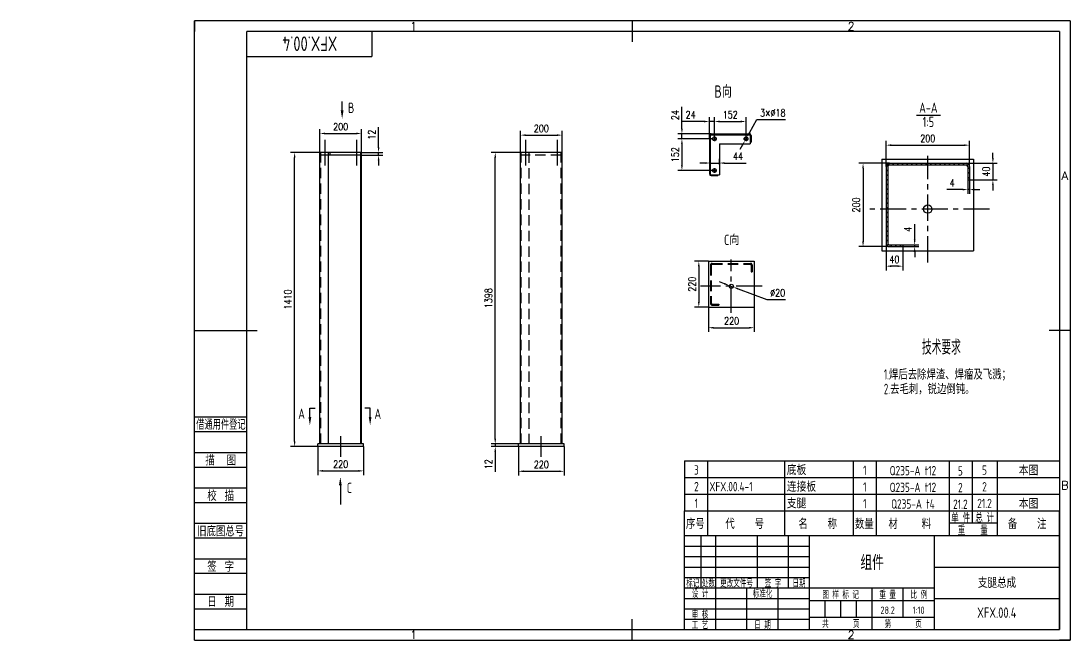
# Model space of a CAD drawing. Header units: inches. Extents: x -1083 to 3950, y -50 to 2920.
import ezdxf
from ezdxf.enums import TextEntityAlignment as Align

# ---------------------------------------------------------------- set-up
doc = ezdxf.new("R2010")
doc.units = ezdxf.units.IN
doc.header["$LTSCALE"] = 100
doc.linetypes.add('CENTER', pattern=[2, 1.25, -0.25, 0.25, -0.25])
doc.linetypes.add('DASHED', pattern=[0.75, 0.5, -0.25])
for name, color, linetype in [('1轮廓实线层', 7, 'Continuous'), ('2细线层', 4, 'Continuous'), ('3中心线层', 1, 'CENTER'), ('4虚线层', 6, 'DASHED'), ('5剖面线层', 2, 'Continuous'), ('6文字层', 3, 'Continuous'), ('7标注层', 4, 'Continuous'), ('8符号标注层', 31, 'Continuous'), ('图框层', 7, 'Continuous')]:
    doc.layers.add(name, color=color, linetype=linetype)
doc.styles.add('PC_TEXTSTYLE', font='isocp.shx', dxfattribs={"width": 0.8, "bigfont": 'hzfs.shx'})
doc.styles.add('TH_GBDIM', font='romans.shx', dxfattribs={"width": 0.8, "bigfont": 'gbcbig.shx'})
doc.dimstyles.new('TH_GBDIM', dxfattribs={"dimscale": 10, "dimtxt": 3.5, "dimasz": 2.5, "dimexe": 2, "dimexo": 0, "dimgap": 1.5, "dimtad": 1, "dimdec": 1, "dimdsep": 46, "dimtxsty": 'TH_GBDIM', "dimcen": 2.5, "dimclrd": 130, "dimclre": 130, "dimclrt": 3, "dimadec": 0, "dimazin": 2, "dimtfac": 0.714286, "dimtdec": 1, "dimtmove": 0, "dimatfit": 3, "dimfxl": 0, "dimtzin": 0, "dimlwd": -1, "dimlwe": -1, "dimarcsym": 0})

# ---------------------------------------------------------------- blocks, each defined once
blk = doc.blocks.new('*D8')
at = {"layer": '1轮廓实线层', "color": 130, "transparency": 16777216}
for p, q in [((2215, 1767.1), (2149.1, 1767.1)), ((2169.1, 1742.1), (2169.1, 1572.1)), ((2215, 1547.1), (2149.1, 1547.1))]:
    blk.add_line(p, q, dxfattribs=at)
for points in [[(2164.9, 1742.1), (2173.2, 1742.1), (2169.1, 1767.1)], [(2164.9, 1572.1), (2173.2, 1572.1), (2169.1, 1547.1)]]:
    blk.add_solid(points, dxfattribs=at)
at = {"layer": 'Defpoints', "color": 0, "transparency": 16777216}
for p in [(2215, 1767.1), (2169.1, 1547.1), (2215, 1547.1)]:
    blk.add_point(p, dxfattribs=at)
at = {"layer": '1轮廓实线层', "color": 3, "transparency": 16777216, "insert": (2136.6, 1657.1), "char_height": 35, "attachment_point": 5, "rotation": 90, "style": 'TH_GBDIM'}
blk.add_mtext('220{}{}', dxfattribs=at)
blk = doc.blocks.new('*D9')
at = {"layer": '1轮廓实线层', "color": 130, "transparency": 16777216}
for p, q in [((2215, 1547.1), (2215, 1428.4)), ((2435, 1547.1), (2435, 1428.4)), ((2240, 1448.4), (2410, 1448.4))]:
    blk.add_line(p, q, dxfattribs=at)
for points in [[(2240, 1452.5), (2240, 1444.2), (2215, 1448.4)], [(2410, 1452.5), (2410, 1444.2), (2435, 1448.4)]]:
    blk.add_solid(points, dxfattribs=at)
at = {"layer": 'Defpoints', "color": 0, "transparency": 16777216}
for p in [(2215, 1547.1), (2435, 1547.1), (2435, 1448.4)]:
    blk.add_point(p, dxfattribs=at)
at = {"layer": '1轮廓实线层', "color": 3, "transparency": 16777216, "insert": (2326.3, 1480.9), "char_height": 35, "attachment_point": 5, "style": 'TH_GBDIM'}
blk.add_mtext('220{}{}', dxfattribs=at)
blk = doc.blocks.new('*D10')
at = {"layer": '1轮廓实线层', "color": 130, "transparency": 16777216}
for p, q in [((2243.6, 2365.9), (2243.6, 2457.8)), ((2268.6, 2437.8), (2370.6, 2437.8)), ((2395.6, 2354.5), (2395.6, 2457.8))]:
    blk.add_line(p, q, dxfattribs=at)
for points in [[(2268.6, 2442), (2268.6, 2433.6), (2243.6, 2437.8)], [(2370.6, 2442), (2370.6, 2433.6), (2395.6, 2437.8)]]:
    blk.add_solid(points, dxfattribs=at)
at = {"layer": 'Defpoints', "color": 0, "transparency": 16777216}
for p in [(2395.6, 2437.8), (2243.6, 2365.9), (2395.6, 2354.5)]:
    blk.add_point(p, dxfattribs=at)
at = {"layer": '1轮廓实线层', "color": 3, "transparency": 16777216, "insert": (2319.6, 2470.3), "char_height": 35, "attachment_point": 5, "style": 'TH_GBDIM'}
blk.add_mtext('{152}{}{}', dxfattribs=at)
blk = doc.blocks.new('*D11')
at = {"layer": '1轮廓实线层', "color": 130, "transparency": 16777216}
for p, q in [((2232.2, 2354.5), (2068.1, 2354.5)), ((2088.1, 2329.5), (2088.1, 2227.5)), ((2243.6, 2202.5), (2068.1, 2202.5))]:
    blk.add_line(p, q, dxfattribs=at)
for points in [[(2083.9, 2329.5), (2092.2, 2329.5), (2088.1, 2354.5)], [(2083.9, 2227.5), (2092.2, 2227.5), (2088.1, 2202.5)]]:
    blk.add_solid(points, dxfattribs=at)
at = {"layer": 'Defpoints', "color": 0, "transparency": 16777216}
for p in [(2232.2, 2354.5), (2088.1, 2202.5), (2243.6, 2202.5)]:
    blk.add_point(p, dxfattribs=at)
at = {"layer": '1轮廓实线层', "color": 3, "transparency": 16777216, "insert": (2055.6, 2278.5), "char_height": 35, "attachment_point": 5, "rotation": 90, "style": 'TH_GBDIM'}
blk.add_mtext('{152}{}{}', dxfattribs=at)
blk = doc.blocks.new('*D12')
at = {"layer": '1轮廓实线层', "color": 130, "transparency": 16777216}
for p, q in [((2194.6, 2437.8), (2090.3, 2437.8)), ((2219.6, 2354.5), (2219.6, 2457.8)), ((2243.6, 2437.8), (2219.6, 2437.8)), ((2243.6, 2378.5), (2243.6, 2457.8)), ((2268.6, 2437.8), (2293.6, 2437.8))]:
    blk.add_line(p, q, dxfattribs=at)
for points in [[(2194.6, 2442), (2194.6, 2433.6), (2219.6, 2437.8)], [(2268.6, 2442), (2268.6, 2433.6), (2243.6, 2437.8)]]:
    blk.add_solid(points, dxfattribs=at)
at = {"layer": 'Defpoints', "color": 0, "transparency": 16777216}
for p in [(2219.6, 2437.8), (2243.6, 2378.5), (2219.6, 2354.5)]:
    blk.add_point(p, dxfattribs=at)
at = {"layer": '1轮廓实线层', "color": 3, "transparency": 16777216, "insert": (2129.9, 2470.3), "char_height": 35, "attachment_point": 5, "style": 'TH_GBDIM'}
blk.add_mtext('{24}{}{}', dxfattribs=at)
blk = doc.blocks.new('*D13')
at = {"layer": '1轮廓实线层', "color": 130, "transparency": 16777216}
for p, q in [((2088.1, 2403.5), (2088.1, 2507.8)), ((2227.6, 2378.5), (2068.1, 2378.5)), ((2088.1, 2354.5), (2088.1, 2378.5)), ((2219.6, 2354.5), (2068.1, 2354.5)), ((2088.1, 2329.5), (2088.1, 2304.5))]:
    blk.add_line(p, q, dxfattribs=at)
for points in [[(2083.9, 2403.5), (2092.2, 2403.5), (2088.1, 2378.5)], [(2083.9, 2329.5), (2092.2, 2329.5), (2088.1, 2354.5)]]:
    blk.add_solid(points, dxfattribs=at)
at = {"layer": 'Defpoints', "color": 0, "transparency": 16777216}
for p in [(2227.6, 2378.5), (2088.1, 2354.5), (2219.6, 2354.5)]:
    blk.add_point(p, dxfattribs=at)
at = {"layer": '1轮廓实线层', "color": 3, "transparency": 16777216, "insert": (2055.6, 2468.2), "char_height": 35, "attachment_point": 5, "rotation": 90, "style": 'TH_GBDIM'}
blk.add_mtext('{24}{}{}', dxfattribs=at)
blk = doc.blocks.new('*D14')
at = {"layer": '7标注层', "color": 130, "transparency": 16777216}
for p, q in [((2292.3, 1659.4), (2268.9, 1668.2)), ((2315.7, 1650.6), (2334.4, 1643.6)), ((2357.8, 1634.8), (2495.1, 1583.3)), ((2495.1, 1583.3), (2584.8, 1583.3))]:
    blk.add_line(p, q, dxfattribs=at)
for points in [[(2293.7, 1663.3), (2290.8, 1655.5), (2315.7, 1650.6)], [(2359.3, 1638.7), (2356.3, 1630.9), (2334.4, 1643.6)]]:
    blk.add_solid(points, dxfattribs=at)
at = {"layer": 'Defpoints', "color": 0, "transparency": 16777216}
for p in [(2315.7, 1650.6), (2334.4, 1643.6)]:
    blk.add_point(p, dxfattribs=at)
at = {"layer": '7标注层', "color": 3, "transparency": 16777216, "insert": (2547.5, 1615.8), "char_height": 35, "attachment_point": 5, "style": 'TH_GBDIM'}
blk.add_mtext('{∅20}{}{}', dxfattribs=at)
blk = doc.blocks.new('*D15')
at = {"layer": '7标注层', "color": 130, "transparency": 16777216}
for p, q in [((2412.4, 2384.1), (2448.2, 2446.8)), ((2448.2, 2446.8), (2584.9, 2446.8)), ((2378.8, 2325), (2366.4, 2303.2)), ((2391.2, 2346.7), (2400.1, 2362.3))]:
    blk.add_line(p, q, dxfattribs=at)
for points in [[(2408.8, 2386.1), (2416.1, 2382), (2400.1, 2362.3)], [(2375.2, 2327), (2382.4, 2322.9), (2391.2, 2346.7)]]:
    blk.add_solid(points, dxfattribs=at)
at = {"layer": 'Defpoints', "color": 0, "transparency": 16777216}
for p in [(2391.2, 2346.7), (2400.1, 2362.3)]:
    blk.add_point(p, dxfattribs=at)
at = {"layer": '7标注层', "color": 3, "transparency": 16777216, "insert": (2524, 2479.3), "char_height": 35, "attachment_point": 5, "style": 'TH_GBDIM'}
blk.add_mtext('{3×∅18}{}{}', dxfattribs=at)
blk = doc.blocks.new('*D16')
at = {"layer": '1轮廓实线层', "color": 130, "transparency": 16777216}
for p, q in [((2198.6, 2238.4), (2173.6, 2238.4)), ((2223.6, 2232), (2223.6, 2258.4)), ((2223.6, 2238.4), (2267.6, 2238.4)), ((2267.6, 2232), (2267.6, 2258.4)), ((2292.6, 2238.4), (2396.9, 2238.4))]:
    blk.add_line(p, q, dxfattribs=at)
for points in [[(2198.6, 2242.6), (2198.6, 2234.3), (2223.6, 2238.4)], [(2292.6, 2242.6), (2292.6, 2234.3), (2267.6, 2238.4)]]:
    blk.add_solid(points, dxfattribs=at)
at = {"layer": 'Defpoints', "color": 0, "transparency": 16777216}
for p in [(2223.6, 2232), (2267.6, 2238.4), (2267.6, 2232)]:
    blk.add_point(p, dxfattribs=at)
at = {"layer": '1轮廓实线层', "color": 3, "transparency": 16777216, "insert": (2357.3, 2270.9), "char_height": 35, "attachment_point": 5, "style": 'TH_GBDIM'}
blk.add_mtext('{44}{}{}', dxfattribs=at)
blk = doc.blocks.new('*D19')
at = {"layer": '7标注层', "color": 130, "transparency": 16777216}
for p, q in [((1313.3, 2288.8), (1172.4, 2288.8)), ((1192.4, 915.8), (1192.4, 2263.8)), ((1313.3, 890.8), (1172.4, 890.8))]:
    blk.add_line(p, q, dxfattribs=at)
for points in [[(1188.2, 2263.8), (1196.5, 2263.8), (1192.4, 2288.8)], [(1188.2, 915.8), (1196.5, 915.8), (1192.4, 890.8)]]:
    blk.add_solid(points, dxfattribs=at)
at = {"layer": 'Defpoints', "color": 0, "transparency": 16777216}
for p in [(1192.4, 2288.8), (1313.3, 2288.8), (1313.3, 890.8)]:
    blk.add_point(p, dxfattribs=at)
at = {"layer": '7标注层', "color": 3, "transparency": 16777216, "insert": (1159.9, 1589.8), "char_height": 35, "attachment_point": 5, "rotation": 90, "style": 'TH_GBDIM'}
blk.add_mtext('1398', dxfattribs=at)
blk = doc.blocks.new('*D20')
at = {"layer": '7标注层', "color": 130, "transparency": 16777216}
for p, q in [((350.9, 2288.8), (210, 2288.8)), ((230, 903.8), (230, 2263.8)), ((340.9, 878.8), (210, 878.8))]:
    blk.add_line(p, q, dxfattribs=at)
for points in [[(225.8, 2263.8), (234.2, 2263.8), (230, 2288.8)], [(225.8, 903.8), (234.2, 903.8), (230, 878.8)]]:
    blk.add_solid(points, dxfattribs=at)
at = {"layer": 'Defpoints', "color": 0, "transparency": 16777216}
for p in [(230, 2288.8), (350.9, 2288.8), (340.9, 878.8)]:
    blk.add_point(p, dxfattribs=at)
at = {"layer": '7标注层', "color": 3, "transparency": 16777216, "insert": (197.5, 1583.8), "char_height": 35, "attachment_point": 5, "rotation": 90, "style": 'TH_GBDIM'}
blk.add_mtext('1410', dxfattribs=at)
blk = doc.blocks.new('*D25')
at = {"layer": '7标注层', "color": 130, "transparency": 16777216}
for p, q in [((632.7, 2313.8), (632.7, 2410.1)), ((546.9, 2276.8), (652.7, 2276.8)), ((550.9, 2288.8), (652.7, 2288.8)), ((632.7, 2276.8), (632.7, 2288.8)), ((632.7, 2251.8), (632.7, 2226.8))]:
    blk.add_line(p, q, dxfattribs=at)
for points in [[(628.6, 2313.8), (636.9, 2313.8), (632.7, 2288.8)], [(628.6, 2251.8), (636.9, 2251.8), (632.7, 2276.8)]]:
    blk.add_solid(points, dxfattribs=at)
at = {"layer": 'Defpoints', "color": 0, "transparency": 16777216}
for p in [(546.9, 2276.8), (550.9, 2288.8), (632.7, 2288.8)]:
    blk.add_point(p, dxfattribs=at)
at = {"layer": '7标注层', "color": 3, "transparency": 16777216, "insert": (600.2, 2374.4), "char_height": 35, "attachment_point": 5, "rotation": 90, "style": 'TH_GBDIM'}
blk.add_mtext('12', dxfattribs=at)
blk = doc.blocks.new('*D26')
at = {"layer": '7标注层', "color": 130, "transparency": 16777216}
for p, q in [((1192.4, 915.8), (1192.4, 940.8)), ((1303.3, 890.8), (1172.4, 890.8)), ((1303.3, 878.8), (1172.4, 878.8)), ((1192.4, 890.8), (1192.4, 878.8)), ((1192.4, 853.8), (1192.4, 757.4))]:
    blk.add_line(p, q, dxfattribs=at)
for points in [[(1188.2, 915.8), (1196.5, 915.8), (1192.4, 890.8)], [(1188.2, 853.8), (1196.5, 853.8), (1192.4, 878.8)]]:
    blk.add_solid(points, dxfattribs=at)
at = {"layer": 'Defpoints', "color": 0, "transparency": 16777216}
for p in [(1192.4, 878.8), (1303.3, 890.8), (1303.3, 878.8)]:
    blk.add_point(p, dxfattribs=at)
at = {"layer": '7标注层', "color": 3, "transparency": 16777216, "insert": (1159.9, 793.1), "char_height": 35, "attachment_point": 5, "rotation": 90, "style": 'TH_GBDIM'}
blk.add_mtext('12', dxfattribs=at)
blk = doc.blocks.new('*D27')
at = {"layer": '7标注层', "color": 130, "transparency": 16777216}
for p, q in [((350.9, 2288.8), (350.9, 2400.4)), ((375.9, 2380.4), (525.9, 2380.4)), ((550.9, 2288.8), (550.9, 2400.4))]:
    blk.add_line(p, q, dxfattribs=at)
for points in [[(375.9, 2384.5), (375.9, 2376.2), (350.9, 2380.4)], [(525.9, 2384.5), (525.9, 2376.2), (550.9, 2380.4)]]:
    blk.add_solid(points, dxfattribs=at)
at = {"layer": 'Defpoints', "color": 0, "transparency": 16777216}
for p in [(550.9, 2380.4), (350.9, 2288.8), (550.9, 2288.8)]:
    blk.add_point(p, dxfattribs=at)
at = {"layer": '7标注层', "color": 3, "transparency": 16777216, "insert": (450.9, 2412.9), "char_height": 35, "attachment_point": 5, "style": 'TH_GBDIM'}
blk.add_mtext('200', dxfattribs=at)
blk = doc.blocks.new('*D28')
at = {"layer": '7标注层', "color": 130, "transparency": 16777216}
for p, q in [((1313.3, 2288.8), (1313.3, 2392.2)), ((1338.3, 2372.2), (1488.3, 2372.2)), ((1513.3, 2288.8), (1513.3, 2392.2))]:
    blk.add_line(p, q, dxfattribs=at)
for points in [[(1338.3, 2376.4), (1338.3, 2368.1), (1313.3, 2372.2)], [(1488.3, 2376.4), (1488.3, 2368.1), (1513.3, 2372.2)]]:
    blk.add_solid(points, dxfattribs=at)
at = {"layer": 'Defpoints', "color": 0, "transparency": 16777216}
for p in [(1513.3, 2372.2), (1313.3, 2288.8), (1513.3, 2288.8)]:
    blk.add_point(p, dxfattribs=at)
at = {"layer": '7标注层', "color": 3, "transparency": 16777216, "insert": (1413.3, 2404.7), "char_height": 35, "attachment_point": 5, "style": 'TH_GBDIM'}
blk.add_mtext('200', dxfattribs=at)
blk = doc.blocks.new('*D29')
at = {"layer": '7标注层', "color": 130, "transparency": 16777216}
for p, q in [((340.9, 878.8), (340.9, 741.4)), ((560.9, 878.8), (560.9, 741.4)), ((365.9, 761.4), (535.9, 761.4))]:
    blk.add_line(p, q, dxfattribs=at)
for points in [[(365.9, 765.6), (365.9, 757.2), (340.9, 761.4)], [(535.9, 765.6), (535.9, 757.2), (560.9, 761.4)]]:
    blk.add_solid(points, dxfattribs=at)
at = {"layer": 'Defpoints', "color": 0, "transparency": 16777216}
for p in [(340.9, 878.8), (560.9, 878.8), (560.9, 761.4)]:
    blk.add_point(p, dxfattribs=at)
at = {"layer": '7标注层', "color": 3, "transparency": 16777216, "insert": (450.9, 793.9), "char_height": 35, "attachment_point": 5, "style": 'TH_GBDIM'}
blk.add_mtext('220', dxfattribs=at)
blk = doc.blocks.new('*D30')
at = {"layer": '7标注层', "color": 130, "transparency": 16777216}
for p, q in [((1303.3, 878.8), (1303.3, 739.5)), ((1523.3, 878.8), (1523.3, 739.5)), ((1328.3, 759.5), (1498.3, 759.5))]:
    blk.add_line(p, q, dxfattribs=at)
for points in [[(1328.3, 763.7), (1328.3, 755.3), (1303.3, 759.5)], [(1498.3, 763.7), (1498.3, 755.3), (1523.3, 759.5)]]:
    blk.add_solid(points, dxfattribs=at)
at = {"layer": 'Defpoints', "color": 0, "transparency": 16777216}
for p in [(1303.3, 878.8), (1523.3, 878.8), (1523.3, 759.5)]:
    blk.add_point(p, dxfattribs=at)
at = {"layer": '7标注层', "color": 3, "transparency": 16777216, "insert": (1413.3, 792), "char_height": 35, "attachment_point": 5, "style": 'TH_GBDIM'}
blk.add_mtext('220', dxfattribs=at)
blk = doc.blocks.new('*D31')
at = {"layer": '7标注层', "color": 130, "transparency": 16777216}
for p, q in [((3083.5, 2237.3), (2937, 2237.3)), ((2957, 2212.3), (2957, 1862.3)), ((3083.5, 1837.3), (2937, 1837.3))]:
    blk.add_line(p, q, dxfattribs=at)
for points in [[(2952.8, 2212.3), (2961.1, 2212.3), (2957, 2237.3)], [(2952.8, 1862.3), (2961.1, 1862.3), (2957, 1837.3)]]:
    blk.add_solid(points, dxfattribs=at)
at = {"layer": 'Defpoints', "color": 0, "transparency": 16777216}
for p in [(3083.5, 2237.3), (2957, 1837.3), (3083.5, 1837.3)]:
    blk.add_point(p, dxfattribs=at)
at = {"layer": '7标注层', "color": 3, "transparency": 16777216, "insert": (2924.5, 2037.3), "char_height": 35, "attachment_point": 5, "rotation": 90, "style": 'TH_GBDIM'}
blk.add_mtext('200', dxfattribs=at)
blk = doc.blocks.new('*D32')
at = {"layer": '7标注层', "color": 130, "transparency": 16777216}
for p, q in [((3067.5, 2221.3), (3067.5, 2344.2)), ((3092.5, 2324.2), (3442.5, 2324.2)), ((3467.5, 2221.3), (3467.5, 2344.2))]:
    blk.add_line(p, q, dxfattribs=at)
for points in [[(3092.5, 2328.3), (3092.5, 2320), (3067.5, 2324.2)], [(3442.5, 2328.3), (3442.5, 2320), (3467.5, 2324.2)]]:
    blk.add_solid(points, dxfattribs=at)
at = {"layer": 'Defpoints', "color": 0, "transparency": 16777216}
for p in [(3467.5, 2324.2), (3067.5, 2221.3), (3467.5, 2221.3)]:
    blk.add_point(p, dxfattribs=at)
at = {"layer": '7标注层', "color": 3, "transparency": 16777216, "insert": (3267.5, 2356.7), "char_height": 35, "attachment_point": 5, "style": 'TH_GBDIM'}
blk.add_mtext('200', dxfattribs=at)
blk = doc.blocks.new('*D33')
at = {"layer": '7标注层', "color": 130, "transparency": 16777216}
for p, q in [((3067.5, 1853.3), (3067.5, 1723.6)), ((3147.5, 1837.3), (3147.5, 1723.6)), ((3122.5, 1743.6), (3092.5, 1743.6))]:
    blk.add_line(p, q, dxfattribs=at)
for points in [[(3092.5, 1747.8), (3092.5, 1739.5), (3067.5, 1743.6)], [(3122.5, 1747.8), (3122.5, 1739.5), (3147.5, 1743.6)]]:
    blk.add_solid(points, dxfattribs=at)
at = {"layer": 'Defpoints', "color": 0, "transparency": 16777216}
for p in [(3067.5, 1853.3), (3147.5, 1837.3), (3067.5, 1743.6)]:
    blk.add_point(p, dxfattribs=at)
at = {"layer": '7标注层', "color": 3, "transparency": 16777216, "insert": (3107.5, 1776.1), "char_height": 35, "attachment_point": 5, "style": 'TH_GBDIM'}
blk.add_mtext('40', dxfattribs=at)
blk = doc.blocks.new('*D34')
at = {"layer": '7标注层', "color": 130, "transparency": 16777216}
for p, q in [((3580, 2262.3), (3580, 2287.3)), ((3451.5, 2237.3), (3600, 2237.3)), ((3580, 2237.3), (3580, 2157.3)), ((3467.5, 2157.3), (3600, 2157.3)), ((3580, 2132.3), (3580, 2107.3))]:
    blk.add_line(p, q, dxfattribs=at)
for points in [[(3575.9, 2262.3), (3584.2, 2262.3), (3580, 2237.3)], [(3575.9, 2132.3), (3584.2, 2132.3), (3580, 2157.3)]]:
    blk.add_solid(points, dxfattribs=at)
at = {"layer": 'Defpoints', "color": 0, "transparency": 16777216}
for p in [(3451.5, 2237.3), (3467.5, 2157.3), (3580, 2157.3)]:
    blk.add_point(p, dxfattribs=at)
at = {"layer": '7标注层', "color": 3, "transparency": 16777216, "insert": (3547.5, 2197.3), "char_height": 35, "attachment_point": 5, "rotation": 90, "style": 'TH_GBDIM'}
blk.add_mtext('40', dxfattribs=at)
blk = doc.blocks.new('*D35')
at = {"layer": '7标注层', "color": 130, "transparency": 16777216}
for p, q in [((3204.7, 1870.3), (3204.7, 1945.3)), ((3147.5, 1845.3), (3224.7, 1845.3)), ((3147.5, 1837.3), (3224.7, 1837.3)), ((3204.7, 1837.3), (3204.7, 1845.3)), ((3204.7, 1812.3), (3204.7, 1787.3))]:
    blk.add_line(p, q, dxfattribs=at)
for points in [[(3200.5, 1870.3), (3208.9, 1870.3), (3204.7, 1845.3)], [(3200.5, 1812.3), (3208.9, 1812.3), (3204.7, 1837.3)]]:
    blk.add_solid(points, dxfattribs=at)
at = {"layer": 'Defpoints', "color": 0, "transparency": 16777216}
for p in [(3147.5, 1845.3), (3147.5, 1837.3), (3204.7, 1845.3)]:
    blk.add_point(p, dxfattribs=at)
at = {"layer": '7标注层', "color": 3, "transparency": 16777216, "insert": (3172.2, 1920.3), "char_height": 35, "attachment_point": 5, "rotation": 90, "style": 'TH_GBDIM'}
blk.add_mtext('4', dxfattribs=at)
blk = doc.blocks.new('*D36')
at = {"layer": '7标注层', "color": 130, "transparency": 16777216}
for p, q in [((3459.5, 2157.3), (3459.5, 2091)), ((3467.5, 2157.3), (3467.5, 2091)), ((3434.5, 2111), (3359.5, 2111)), ((3467.5, 2111), (3459.5, 2111)), ((3492.5, 2111), (3517.5, 2111))]:
    blk.add_line(p, q, dxfattribs=at)
for points in [[(3434.5, 2115.2), (3434.5, 2106.8), (3459.5, 2111)], [(3492.5, 2115.2), (3492.5, 2106.8), (3467.5, 2111)]]:
    blk.add_solid(points, dxfattribs=at)
at = {"layer": 'Defpoints', "color": 0, "transparency": 16777216}
for p in [(3459.5, 2157.3), (3467.5, 2157.3), (3459.5, 2111)]:
    blk.add_point(p, dxfattribs=at)
at = {"layer": '7标注层', "color": 3, "transparency": 16777216, "insert": (3384.5, 2143.5), "char_height": 35, "attachment_point": 5, "style": 'TH_GBDIM'}
blk.add_mtext('4', dxfattribs=at)
blk = doc.blocks.new('PC_TITLE_BLOCK')
at = {"layer": '1轮廓实线层'}
for p, q in [((0, 45), (-180, 45)), ((-180, 0), (-180, 45)), ((-172, 20), (-172, 45)), ((-165, 20), (-165, 45)), ((-145, 20), (-145, 45)), ((-130, 20), (-130, 45)), ((-120, 0), (-120, 45)), ((-60, 30), (0, 30)), ((-180, 20), (-60, 20)), ((-165, 0), (-165, 20)), ((-150, 0), (-150, 20)), ((-135, 0), (-135, 20)), ((-60, 15), (0, 15)), ((-180, 0), (0, 0))]:
    blk.add_line(p, q, dxfattribs=at)
at = {"layer": '1轮廓实线层', "color": 7}
for p, q in [((-60, 0), (-60, 45)), ((-180, 25), (-120, 25))]:
    blk.add_line(p, q, dxfattribs=at)
at = {"layer": '2细线层'}
for p, q in [((-180, 40), (-120, 40)), ((-180, 35), (-120, 35)), ((-180, 30), (-120, 30)), ((-90, 0), (-90, 20)), ((-75, 6), (-75, 20)), ((-180, 15), (-120, 15)), ((-120, 14), (-60, 14)), ((-112.5, 6), (-112.5, 14)), ((-105, 6), (-105, 14)), ((-97.5, 6), (-97.5, 14)), ((-180, 10), (-120, 10)), ((-120, 6), (-60, 6)), ((-180, 5), (-120, 5))]:
    blk.add_line(p, q, dxfattribs=at)
at = {"layer": '图框层'}
blk.add_line((0, 0), (0, 45), dxfattribs=at)
at = {"layer": '6文字层', "style": 'PC_TEXTSTYLE', "width": 0.667}
for s, p in [('标记', (-176, 22.5)), ('处数', (-168.5, 22.5)), (' 更改文件号 ', (-155, 22.5)), (' 签 字 ', (-137.5, 22.5)), (' 日期 ', (-125, 22.5)), (' 设 计 ', (-172.5, 17.51)), (' 标准化 ', (-142.5, 17.51)), (' 图 样 标 记 ', (-105, 17)), (' 重 量 ', (-82.5, 17)), (' 比 例 ', (-67.5, 17)), (' 审 核 ', (-172.5, 7.5)), (' 工 艺 ', (-172.5, 2.5)), (' 日 期 ', (-142.5, 2.5)), ('共       页', (-105, 3)), ('第       页', (-75, 3))]:
    blk.add_text(s, height=3.5, dxfattribs=at).set_placement(p, align=Align.MIDDLE)
at = {"layer": '6文字层', "style": 'PC_TEXTSTYLE', "flags": 8}
for tag, height, width, p, p2 in [('企业名称', 5, 1.98445, (-54.29, 34.82), (-5.27, 34.82)), ('产品名称或材料标记', 7, 0.600652, (-113.46, 28.64), (-66.42, 28.64)), ('图样名称', 5, 2.004495, (-54.79, 19.98), (-5.27, 19.98)), ('标准化', 3.5, 1.023147, (-133.83, 15.37), (-120.75, 15.37)), ('重量', 3.5, 1.408247, (-88.46, 7.54), (-76.55, 7.54)), ('比例', 3.5, 1.385287, (-73.35, 7.54), (-61.93, 7.54)), ('图样代号', 5, 2.006536, (-54.79, 5.63), (-5.52, 5.63)), ('审核', 3.5, 1.579393, (-163.99, 5.37), (-150.63, 5.37)), ('工艺', 3.5, 1.621807, (-164.21, 0.37), (-150.89, 0.37)), ('日期', 3.5, 1.560088, (-133.83, 0.37), (-120.75, 0.37)), ('共几页', 3.5, 0.557144, (-108.07, 0.63), (-101.05, 0.63))]:
    blk.add_attdef(tag, text='', height=height, dxfattribs=dict(at, width=width)).set_placement(p, p2, align=Align.FIT)
at = {"layer": '6文字层', "style": 'PC_TEXTSTYLE', "width": 9.905045, "flags": 8}
blk.add_attdef('设计', text='', height=3.5, rotation=358.4644, dxfattribs=at).set_placement((-164.23, 15.37), (-150.37, 15), align=Align.FIT)
at = {"layer": '6文字层', "color": 3, "style": 'PC_TEXTSTYLE', "width": 0.56476, "flags": 8}
blk.add_attdef('第几页', text='', height=3.5, dxfattribs=at).set_placement((-78.29, 0.75), (-71.16, 0.75), align=Align.FIT)
at = {"layer": '6文字层', "ltscale": 10, "style": 'PC_TEXTSTYLE', "flags": 1}
blk.add_attdef('图纸张数', (-58.68, -0.49), '', height=2.5, dxfattribs=at)
blk = doc.blocks.new('PC_FJL_BLOCK')
at = {"layer": '2细线层'}
for p, q in [((-25, 102), (0, 102)), ((-25, 95), (0, 95)), ((-25, 85), (0, 85)), ((-25, 78), (0, 78)), ((-25, 68), (0, 68)), ((-25, 61), (0, 61)), ((-25, 51), (0, 51)), ((-25, 44), (0, 44)), ((-25, 34), (0, 34)), ((-25, 27), (0, 27)), ((-25, 17), (0, 17)), ((-25, 10), (0, 10)), ((-25, 0), (0, 0))]:
    blk.add_line(p, q, dxfattribs=at)
at = {"layer": '6文字层', "color": 3, "style": 'PC_TEXTSTYLE', "width": 0.715685}
blk.add_text('借通用件登记', height=5, dxfattribs=at).set_placement((-24.22, 95.91), (-0.56, 95.91), align=Align.FIT)
at = {"layer": '6文字层', "color": 3, "style": 'PC_TEXTSTYLE'}
for s, width, p in [('描   图', 0.6667, (-12.5, 81.5)), ('校  描', 0.667, (-12.5, 64.5)), ('旧底图总号', 0.667, (-12.5, 47.5)), ('签  字', 0.667, (-12.5, 30.5)), ('日  期', 0.667, (-12.49, 13.6))]:
    blk.add_text(s, height=5, dxfattribs=dict(at, width=width)).set_placement(p, align=Align.MIDDLE)
at = {"layer": '6文字层', "style": 'PC_TEXTSTYLE'}
for tag, width, p, p2 in [('借通用件登记', 0.671328, (-23.44, 86.36), (-1.25, 86.36)), ('描图', 2.120922, (-23.44, 69.36), (-1.25, 69.36)), ('校图', 2.149976, (-23.75, 52.06), (-1.25, 52.06)), ('旧底图总号', 0.761452, (-22.84, 35.67), (-1.86, 35.67)), ('签字', 2.026939, (-23.14, 18.37), (-1.56, 18.37)), ('日期', 1.89999, (-22.84, 1.37), (-2.17, 1.37))]:
    blk.add_attdef(tag, text='', height=5, dxfattribs=dict(at, width=width)).set_placement(p, p2, align=Align.FIT)
blk = doc.blocks.new('PC_TYDH_BLOCK')
at = {"layer": '2细线层', "linetype": 'Continuous'}
for p in [(60, 0), (0, -12)]:
    blk.add_line(p, (60, -12), dxfattribs=at)
at = {"layer": '6文字层', "style": 'PC_TEXTSTYLE', "width": 1.815486}
blk.add_attdef('图样代号', text='', height=7, rotation=180, dxfattribs=at).set_placement((58.24, -2.4), (2.35, -2.4), align=Align.FIT)
blk = doc.blocks.new('PC_MXBTITLERECORD')
at = {"layer": '1轮廓实线层'}
for p, q in [((-180, 0), (-180, 12)), ((0, 0), (0, 12))]:
    blk.add_line(p, q, dxfattribs=at)
at = {"layer": '2细线层'}
for p, q in [((-169, 12), (-169, 0)), ((-132, 12), (-132, 0)), ((-99, 12), (-99, 0)), ((-88, 12), (-88, 0)), ((-53, 12), (-53, 0)), ((-42, 12), (-42, 6)), ((-30, 12), (-30, 0)), ((-30, 6), (-53, 6))]:
    blk.add_line(p, q, dxfattribs=at)
at = {"style": 'PC_TEXTSTYLE', "flags": 1}
blk.add_attdef('Fo oFShowMe', (-53, 6), '', height=0.00000005, dxfattribs=at)
at = {"layer": '6文字层', "style": 'PC_TEXTSTYLE', "width": 0.667}
for s, height, p in [('单 件', 4, (-47.45, 8.84)), ('总 计', 4, (-35.96, 8.94)), ('序号', 5, (-174.77, 6)), ('代     号', 5, (-151.09, 6)), ('名     称', 5, (-116.06, 6)), ('数量', 5, (-93.71, 6)), ('材      料', 5, (-71.89, 6)), ('重    量', 4, (-41.65, 2.94)), ('备     注', 5, (-15.57, 6))]:
    blk.add_text(s, height=height, dxfattribs=at).set_placement(p, align=Align.MIDDLE)
blk = doc.blocks.new('PC_MXB_BLOCK')
at = {"layer": '1轮廓实线层'}
for p, q in [((-180, 8), (-180, 0)), ((0, 8), (0, 0))]:
    blk.add_line(p, q, dxfattribs=at)
at = {"layer": '2细线层'}
for p, q in [((-180, 8), (0, 8)), ((-169, 8), (-169, 0)), ((-132, 8), (-132, 0)), ((-99, 8), (-99, 0)), ((-88, 8), (-88, 0)), ((-53, 8), (-53, 0)), ((-42, 8), (-42, 0)), ((-30, 8), (-30, 0)), ((-180, 0), (0, 0))]:
    blk.add_line(p, q, dxfattribs=at)
at = {"layer": '6文字层', "style": 'PC_TEXTSTYLE'}
for tag, width, p, p2 in [('序号', 0.769182, (-178.38, 1.35), (-170.09, 1.35)), ('代号', 3.14773, (-168.05, 1.35), (-134.11, 1.35)), ('名称', 2.802424, (-130.87, 1.2), (-100.28, 1.2)), ('数量', 0.817449, (-97.88, 1.2), (-89, 1.2)), ('材料', 2.943328, (-86.43, 1.01), (-54.3, 1.01)), ('单重', 0.854038, (-52.21, 0.89), (-43, 0.89)), ('总重', 0.958888, (-41.2, 1.27), (-30.86, 1.27)), ('备注', 2.494074, (-28.61, 1.02), (-1.16, 1.02))]:
    blk.add_attdef(tag, text='', height=4.5, dxfattribs=dict(at, width=width)).set_placement(p, p2, align=Align.FIT)

msp = doc.modelspace()

# ---------------------------------------------------------------- hatches: boundary and pattern name
at = {"layer": '5剖面线层'}
h = msp.add_hatch(dxfattribs=at)
h.set_pattern_fill('ANSI31', color=256, scale=5)
h.set_pattern_definition([(45, (-1491.56, 490.207), (-11.22532, 11.22532), [])])
h.paths.add_polyline_path([(3267.46, 2237.31), (3083.46, 2237.31, 0.4142136), (3067.46, 2221.31), (3067.46, 2017.31), (3075.46, 2017.31), (3075.46, 2221.31, -0.4142136), (3083.46, 2229.31), (3267.46, 2229.31)])
h.paths.add_polyline_path([(3451.46, 2237.31), (3267.46, 2237.31), (3267.46, 2229.31), (3451.46, 2229.31, -0.4142136), (3459.46, 2221.31), (3459.46, 2157.31), (3467.46, 2157.31), (3467.46, 2221.31, 0.4142136)])
h.paths.add_polyline_path([(3147.46, 1845.31), (3083.46, 1845.31, -0.4142136), (3075.46, 1853.31), (3075.46, 2017.31), (3067.46, 2017.31), (3067.46, 1853.31, 0.4142136), (3083.46, 1837.31), (3147.46, 1837.31)])
at = {"layer": '5剖面线层', "extrusion": (0, -1.22461e-16, -1)}
h = msp.add_hatch(dxfattribs=at)
h.set_pattern_fill('ANSI31', color=256, scale=10, angle=270, style=0)
h.set_pattern_definition([(315, (1380.9, 1623.323), (22.4506, 22.4506), [])])
h.paths.add_polyline_path([(1082.94, 1909.04), (1081.74, 1907.84), (1068.24, 1907.84), (1067.04, 1909.04), (1067.04, 1913.04), (1068.11, 1914.89), (1081.87, 1914.89), (1082.94, 1913.04)])

# ---------------------------------------------------------------- linework, layer by layer
at = {"layer": '1轮廓实线层'}
for p, q in [((1850, 2920), (1850, 2820)), ((2219.62, 2370.51), (2219.62, 2186.51)), ((2223.62, 2370.51), (2223.62, 2186.51)), ((2227.62, 2378.51), (2411.62, 2378.51)), ((2227.62, 2374.51), (2411.62, 2374.51)), ((2415.62, 2370.51), (2415.62, 2330.51)), ((2419.62, 2370.51), (2419.62, 2338.51)), ((2267.62, 2330.51), (2415.62, 2330.51)), ((2267.62, 2330.51), (2267.62, 2182.51)), ((2415.62, 2338.51), (2419.62, 2338.51)), ((3047.46, 2257.31), (3487.46, 2257.31)), ((3047.46, 2257.31), (3047.46, 1817.31)), ((3067.46, 2221.31), (3067.46, 1853.31)), ((3075.46, 2221.31), (3075.46, 1853.31)), ((3083.46, 2237.31), (3451.46, 2237.31)), ((3083.46, 2229.31), (3451.46, 2229.31)), ((3459.46, 2221.31), (3459.46, 2157.31)), ((3467.46, 2221.31), (3467.46, 2157.31)), ((3487.46, 2257.31), (3487.46, 1817.31)), ((2227.62, 2182.51), (2267.62, 2182.51)), ((2227.62, 2178.51), (2259.62, 2178.51)), ((2259.62, 2182.51), (2259.62, 2178.51)), ((3459.46, 2157.31), (3467.46, 2157.31)), ((3047.46, 1817.31), (3487.46, 1817.31)), ((3083.46, 1845.31), (3147.46, 1845.31)), ((3083.46, 1837.31), (3147.46, 1837.31)), ((3147.46, 1845.31), (3147.46, 1837.31)), ((2215.03, 1767.1), (2435.03, 1767.1)), ((2215.03, 1767.1), (2215.03, 1547.1)), ((2435.03, 1767.1), (2435.03, 1547.1)), ((2215.03, 1547.1), (2435.03, 1547.1)), ((-250, 1435), (50, 1435)), ((3950, 1435), (3850, 1435)), ((1850, -50), (1850, 50))]:
    msp.add_line(p, q, dxfattribs=at)
at = {"layer": '1轮廓实线层', "color": 0}
for p, q in [((350.93, 890.77), (350.93, 2288.77)), ((550.93, 2288.77), (350.93, 2288.77)), ((390.93, 2288.77), (390.93, 890.77)), ((546.93, 2276.77), (390.93, 2276.77)), ((398.93, 2288.77), (398.93, 2276.77)), ((546.93, 890.77), (546.93, 2288.77)), ((550.93, 890.77), (550.93, 2288.77)), ((1313.3, 890.77), (1313.3, 2288.77)), ((1513.3, 2288.77), (1313.3, 2288.77)), ((1513.3, 890.77), (1513.3, 2288.77)), ((560.93, 890.77), (340.93, 890.77)), ((340.93, 878.77), (340.93, 890.77)), ((560.93, 878.77), (340.93, 878.77)), ((560.93, 878.77), (560.93, 890.77)), ((1523.3, 890.77), (1303.3, 890.77)), ((1303.3, 878.77), (1303.3, 890.77)), ((1523.3, 878.77), (1303.3, 878.77)), ((1523.3, 878.77), (1523.3, 890.77))]:
    msp.add_line(p, q, dxfattribs=at)
at = {"layer": '1轮廓实线层'}
for centre, radius in [((2243.62, 2354.51), 9), ((2395.62, 2354.51), 9), ((2243.62, 2202.51), 9), ((3267.46, 2017.31), 20), ((2325.03, 1647.1), 10)]:
    msp.add_circle(centre, radius, dxfattribs=at)
for centre, radius, start, end in [((2227.62, 2370.51), 8, 90, 180), ((2227.62, 2370.51), 4, 90, 180), ((2411.62, 2370.51), 8, 0, 90), ((2411.62, 2370.51), 4, 0, 90), ((3083.46, 2221.31), 16, 90, 180), ((3083.46, 2221.31), 8, 90, 180), ((3451.46, 2221.31), 16, 0, 90), ((3451.46, 2221.31), 8, 0, 90), ((2227.62, 2186.51), 8, 180, 270), ((2227.62, 2186.51), 4, 180, 270), ((3083.46, 1853.31), 16, 180, 270), ((3083.46, 1853.31), 8, 180, 270)]:
    msp.add_arc(centre, radius, start, end, dxfattribs=at)
at = {"layer": '2细线层'}
for p, q in [((-250, -50), (-250, 2920)), ((3950, 2920), (-250, 2920)), ((-250, 2920), (-250, 2870)), ((1850, 2920), (1850, 2870)), ((3950, 2920), (3950, -50)), ((3213.3, 2467.33), (3327.82, 2467.33)), ((3950, 1435), (3900, 1435)), ((-250, -50), (-250, 0)), ((1850, -50), (1850, 0)), ((-250, -50), (3950, -50)), ((3950, -50), (3900, -50))]:
    msp.add_line(p, q, dxfattribs=at)
at = {"layer": '3中心线层'}
for p, q in [((2243.62, 2365.88), (2243.62, 2343.14)), ((2395.62, 2365.88), (2395.62, 2343.14)), ((374.93, 2350.14), (374.93, 2227.4)), ((526.93, 2350.14), (526.93, 2227.4)), ((1337.3, 2350.14), (1337.3, 2227.4)), ((1489.3, 2350.14), (1489.3, 2227.4)), ((2232.24, 2354.51), (2254.99, 2354.51)), ((2384.24, 2354.51), (2406.99, 2354.51)), ((3267.46, 1761.8), (3267.46, 2272.82)), ((2232.24, 2202.51), (2254.99, 2202.51)), ((2243.62, 2213.88), (2243.62, 2191.14)), ((3563.96, 2017.31), (2970.96, 2017.31)), ((2325.03, 1519.35), (2325.03, 1774.86)), ((2473.28, 1647.1), (2176.78, 1647.1)), ((450.93, 828.77), (450.93, 928.77)), ((1413.3, 828.77), (1413.3, 928.77))]:
    msp.add_line(p, q, dxfattribs=at)
at = {"layer": '4虚线层'}
for p, q in [((354.93, 890.77), (354.93, 2288.77)), ((390.93, 2276.77), (354.93, 2276.77)), ((1317.3, 890.77), (1317.3, 2288.77)), ((1509.3, 2276.77), (1317.3, 2276.77)), ((1353.3, 2288.77), (1353.3, 890.77)), ((1509.3, 890.77), (1509.3, 2288.77)), ((2225.03, 1749.1), (2225.03, 1565.1)), ((2229.03, 1749.1), (2229.03, 1565.1)), ((2233.03, 1757.1), (2417.03, 1757.1)), ((2233.03, 1753.1), (2417.03, 1753.1)), ((2421.03, 1749.1), (2421.03, 1717.1)), ((2421.03, 1717.1), (2425.03, 1717.1)), ((2425.03, 1749.1), (2425.03, 1717.1)), ((2233.03, 1561.1), (2265.03, 1561.1)), ((2265.03, 1561.1), (2265.03, 1557.1)), ((2233.03, 1557.1), (2265.03, 1557.1))]:
    msp.add_line(p, q, dxfattribs=at)
for centre, radius, start, end in [((2233.03, 1749.1), 8, 90, 180), ((2233.03, 1749.1), 4, 90, 180), ((2417.03, 1749.1), 8, 0, 90), ((2417.03, 1749.1), 4, 0, 90), ((2233.03, 1565.1), 8, 180, 270), ((2233.03, 1565.1), 4, 180, 270)]:
    msp.add_arc(centre, radius, start, end, dxfattribs=at)
at = {"layer": '7标注层', "color": 130}
for p, q in [((457.87, 2490.85), (457.87, 2533.02)), ((303.12, 1020.39), (303.12, 1062.56)), ((592.21, 1020.39), (592.21, 1062.56)), ((449.29, 692.25), (449.29, 600.08))]:
    msp.add_line(p, q, dxfattribs=at)
for points in [[(451.2, 2490.85), (464.54, 2490.85), (457.87, 2450.85)], [(296.45, 1020.39), (309.78, 1020.39), (303.12, 980.39)], [(585.54, 1020.39), (598.88, 1020.39), (592.21, 980.39)], [(442.62, 692.25), (455.96, 692.25), (449.29, 732.25)]]:
    msp.add_solid(points, dxfattribs=at)
at = {"layer": '8符号标注层', "color": 7}
for p, q in [((303.12, 1062.56), (328.12, 1062.56)), ((592.21, 1062.56), (567.21, 1062.56))]:
    msp.add_line(p, q, dxfattribs=at)
at = {"layer": '图框层'}
for p, q in [((0, 0), (0, 2870)), ((3900, 2870), (0, 2870)), ((3900, 2870), (3900, 0)), ((0, 0), (3900, 0))]:
    msp.add_line(p, q, dxfattribs=at)

# ---------------------------------------------------------------- block references
ref = msp.add_blockref('PC_TYDH_BLOCK', (0, 2870), dxfattribs=dict(at, xscale=10, yscale=10, zscale=10))
ref.add_attrib('图样代号', 'XFX.00.4', dxfattribs={"layer": '6文字层', "height": 70, "rotation": 180, "style": 'PC_TEXTSTYLE', "width": 0.8}).set_placement((302.93, 2845.97), align=Align.CENTER)
at = {"layer": '图框层', "xscale": 10, "yscale": 10, "zscale": 10}
for name, p in [('PC_FJL_BLOCK', (0, 0)), ('PC_MXBTITLERECORD', (3900, 450))]:
    msp.add_blockref(name, p, dxfattribs=at)
at = {"layer": '图框层'}
ref = msp.add_blockref('PC_MXB_BLOCK', (3900, 730), dxfattribs=dict(at, xscale=10, yscale=10, zscale=10))
ref.add_attrib('材料', 'Q235-A t12', dxfattribs={"layer": '6文字层', "height": 45, "style": 'PC_TEXTSTYLE', "width": 0.8}).set_placement((3196.31, 740.1), align=Align.CENTER)
ref.add_attrib('序号', '3', dxfattribs={"layer": '6文字层', "height": 45, "style": 'PC_TEXTSTYLE', "width": 0.8}).set_placement((2157.65, 743.49), align=Align.CENTER)
ref.add_attrib('名称', '底板', (2591.33, 741.95), dxfattribs={"layer": '6文字层', "height": 45, "style": 'PC_TEXTSTYLE', "width": 0.8})
ref.add_attrib('数量', '1', dxfattribs={"layer": '6文字层', "height": 45, "style": 'PC_TEXTSTYLE', "width": 0.8}).set_placement((2965.6, 741.95), align=Align.CENTER)
ref.add_attrib('备注', '本图', dxfattribs={"layer": '6文字层', "height": 45, "style": 'PC_TEXTSTYLE', "width": 0.8}).set_placement((3751.15, 740.25), align=Align.CENTER)
ref.add_attrib('单重', '5', dxfattribs={"layer": '6文字层', "height": 45, "style": 'PC_TEXTSTYLE', "width": 0.8}).set_placement((3423.97, 738.87), align=Align.CENTER)
ref.add_attrib('总重', '5', dxfattribs={"layer": '6文字层', "height": 45, "style": 'PC_TEXTSTYLE', "width": 0.8}).set_placement((3539.74, 742.66), align=Align.CENTER)
ref = msp.add_blockref('PC_MXB_BLOCK', (3900, 650), dxfattribs=dict(at, xscale=10, yscale=10, zscale=10))
ref.add_attrib('材料', 'Q235-A t12', dxfattribs={"layer": '6文字层', "height": 45, "style": 'PC_TEXTSTYLE', "width": 0.8}).set_placement((3196.31, 660.1), align=Align.CENTER)
ref.add_attrib('代号', 'XFX.00.4-1', (2219.53, 663.49), dxfattribs={"layer": '6文字层', "height": 45, "style": 'PC_TEXTSTYLE', "width": 0.8})
ref.add_attrib('序号', '2', dxfattribs={"layer": '6文字层', "height": 45, "style": 'PC_TEXTSTYLE', "width": 0.8}).set_placement((2157.65, 663.49), align=Align.CENTER)
ref.add_attrib('名称', '连接板', (2591.33, 661.95), dxfattribs={"layer": '6文字层', "height": 45, "style": 'PC_TEXTSTYLE', "width": 0.8})
ref.add_attrib('数量', '1', dxfattribs={"layer": '6文字层', "height": 45, "style": 'PC_TEXTSTYLE', "width": 0.8}).set_placement((2965.6, 661.95), align=Align.CENTER)
ref.add_attrib('单重', '2', dxfattribs={"layer": '6文字层', "height": 45, "style": 'PC_TEXTSTYLE', "width": 0.8}).set_placement((3423.97, 658.87), align=Align.CENTER)
ref.add_attrib('总重', '2', dxfattribs={"layer": '6文字层', "height": 45, "style": 'PC_TEXTSTYLE', "width": 0.8}).set_placement((3539.74, 662.66), align=Align.CENTER)
ref = msp.add_blockref('PC_MXB_BLOCK', (3900, 570), dxfattribs=dict(at, xscale=10, yscale=10, zscale=10))
ref.add_attrib('材料', 'Q235-A t4', dxfattribs={"layer": '6文字层', "height": 45, "style": 'PC_TEXTSTYLE', "width": 0.8}).set_placement((3196.31, 580.1), align=Align.CENTER)
ref.add_attrib('序号', '1', dxfattribs={"layer": '6文字层', "height": 45, "style": 'PC_TEXTSTYLE', "width": 0.8}).set_placement((2157.65, 583.49), align=Align.CENTER)
ref.add_attrib('名称', '支腿', (2591.33, 581.95), dxfattribs={"layer": '6文字层', "height": 45, "style": 'PC_TEXTSTYLE', "width": 0.8})
ref.add_attrib('数量', '1', dxfattribs={"layer": '6文字层', "height": 45, "style": 'PC_TEXTSTYLE', "width": 0.8}).set_placement((2965.6, 581.95), align=Align.CENTER)
ref.add_attrib('备注', '本图', dxfattribs={"layer": '6文字层', "height": 45, "style": 'PC_TEXTSTYLE', "width": 0.8}).set_placement((3751.15, 580.25), align=Align.CENTER)
ref.add_attrib('单重', '21.2', dxfattribs={"layer": '6文字层', "height": 45, "style": 'PC_TEXTSTYLE', "width": 0.8}).set_placement((3423.97, 578.87), align=Align.CENTER)
ref.add_attrib('总重', '21.2', dxfattribs={"layer": '6文字层', "height": 45, "style": 'PC_TEXTSTYLE', "width": 0.8}).set_placement((3539.74, 582.66), align=Align.CENTER)
ref = msp.add_blockref('PC_TITLE_BLOCK', (3900, 0), dxfattribs=dict(at, xscale=10, yscale=10, zscale=10))
ref.add_attrib('重量', '28.2', dxfattribs={"layer": '6文字层', "height": 35, "style": 'PC_TEXTSTYLE', "width": 0.8}).set_placement((3074.97, 75.42), align=Align.CENTER)
ref.add_attrib('产品名称或材料标记', '组件', dxfattribs={"layer": '6文字层', "height": 70, "style": 'PC_TEXTSTYLE', "width": 0.8}).set_placement((3000.58, 286.35), align=Align.CENTER)
ref.add_attrib('图样名称', '支腿总成', dxfattribs={"layer": '6文字层', "height": 50, "style": 'PC_TEXTSTYLE', "width": 0.8}).set_placement((3599.73, 199.78), align=Align.CENTER)
ref.add_attrib('图样代号', 'XFX.00.4', dxfattribs={"layer": '6文字层', "height": 50, "style": 'PC_TEXTSTYLE', "width": 0.8}).set_placement((3598.5, 56.3), align=Align.CENTER)
ref.add_attrib('比例', '1:10', dxfattribs={"layer": '6文字层', "height": 35, "style": 'PC_TEXTSTYLE', "width": 0.8}).set_placement((3223.59, 75.42), align=Align.CENTER)

# ---------------------------------------------------------------- texts
at = {"layer": '6文字层', "style": 'TH_GBDIM'}
for s, p in [('1', (800, 2895)), ('2', (2900, 2895)), ('A', (3925, 2177.5)), ('B', (3925, 692.5)), ('1', (800, -25)), ('2', (2900, -25))]:
    msp.add_text(s, height=40, dxfattribs=at).set_placement(p, align=Align.MIDDLE)
at = {"layer": '6文字层', "style": 'PC_TEXTSTYLE', "width": 0.667}
msp.add_text('技术要求', height=70, dxfattribs=at).set_placement((3333.09, 1389.51), align=Align.TOP_CENTER)
for s, p in [('1.焊后去除焊渣、焊瘤及飞溅；', (3057.34, 1249.51)), ('2.去毛刺，锐边倒钝。', (3057.34, 1179.51))]:
    msp.add_text(s, height=50, dxfattribs=at).set_placement(p, align=Align.TOP_LEFT)
at = {"layer": '6文字层', "style": 'PC_TEXTSTYLE'}
for s, insert, char_height, attachment_point in [('B向', (2285.2, 2551.57), 59.388, 8), ('B', (501.23, 2503.24), 49.49, 5), ('A-A', (3270.47, 2479.26), 49.49, 8), ('1:5', (3270.47, 2411.04), 49.49, 8), ('C向', (2326.49, 1845.02), 49.49, 8), ('A', (263.27, 1060.55), 49.49, 2), ('A', (628.97, 1060.55), 49.49, 2), ('C', (492.65, 679.72), 49.49, 5)]:
    msp.add_mtext(s, dxfattribs=dict(at, insert=insert, char_height=char_height, attachment_point=attachment_point))

# ---------------------------------------------------------------- dimensions: what is measured, and where the dimension line sits
at = {"layer": '1轮廓实线层'}
for base, p1, p2, text, picture, middle in [((2088.06, 2354.51), (2227.62, 2378.51), (2219.62, 2354.51), '{<>}{}{}', '*D13', (2088.06, 2468.17)), ((2169.07, 1547.1), (2215.03, 1767.1), (2215.03, 1547.1), '<>{}{}', '*D8', (2169.07, 1657.1))]:
    dim = msp.add_linear_dim(base=base, p1=p1, p2=p2, angle=90, text=text, dimstyle='TH_GBDIM', override={"dimdec": 0}, dxfattribs=at)
    dim.commit()
    dim.dimension.update_dxf_attribs({"geometry": picture, "text_midpoint": middle, "dimtype": 160})
for base, p1, p2, text, picture, middle in [((2219.62, 2437.79), (2243.62, 2378.51), (2219.62, 2354.51), '{<>}{}{}', '*D12', (2129.95, 2437.79)), ((2435.03, 1448.37), (2215.03, 1547.1), (2435.03, 1547.1), '<>{}{}', '*D9', (2326.29, 1448.37))]:
    dim = msp.add_linear_dim(base=base, p1=p1, p2=p2, text=text, dimstyle='TH_GBDIM', override={"dimdec": 0}, dxfattribs=at)
    dim.commit()
    dim.dimension.update_dxf_attribs({"geometry": picture, "text_midpoint": middle, "dimtype": 160})
for base, p1, p2, picture, middle in [((2395.62, 2437.79), (2243.62, 2365.88), (2395.62, 2354.51), '*D10', (2319.62, 2470.29)), ((2267.62, 2238.44), (2223.62, 2232.04), (2267.62, 2232.04), '*D16', (2357.28, 2270.94))]:
    dim = msp.add_linear_dim(base=base, p1=p1, p2=p2, text='{<>}{}{}', dimstyle='TH_GBDIM', override={"dimdec": 0}, dxfattribs=at)
    dim.commit()
    dim.dimension.update_dxf_attribs({"geometry": picture, "text_midpoint": middle})
dim = msp.add_linear_dim(base=(2088.06, 2202.51), p1=(2232.24, 2354.51), p2=(2243.62, 2202.51), angle=90, text='{<>}{}{}', dimstyle='TH_GBDIM', override={"dimdec": 0}, dxfattribs=at)
dim.commit()
dim.dimension.update_dxf_attribs({"geometry": '*D11', "text_midpoint": (2055.56, 2278.51)})
at = {"layer": '7标注层'}
for p1, p2, text, picture, middle in [((2391.16, 2346.69), (2400.07, 2362.33), '{3×<>}{}{}', '*D15', (2524.02, 2446.75)), ((2315.66, 1650.62), (2334.39, 1643.59), '{<>}{}{}', '*D14', (2547.47, 1583.28))]:
    dim = msp.add_diameter_dim_2p(p1=p1, p2=p2, text=text, dimstyle='TH_GBDIM', override={"dimtoh": 1, "dimdec": 0, "dimatfit": 0}, dxfattribs=at)
    dim.commit()
    dim.dimension.update_dxf_attribs({"geometry": picture, "text_midpoint": middle, "dimtype": 163})
dim = msp.add_linear_dim(base=(550.93, 2380.35), p1=(350.93, 2288.77), p2=(550.93, 2288.77), dimstyle='TH_GBDIM', dxfattribs=at)
dim.commit()
dim.dimension.update_dxf_attribs({"geometry": '*D27', "text_midpoint": (450.93, 2380.35), "dimtype": 160})
for base, p1, p2, picture, middle in [((1513.3, 2372.22), (1313.3, 2288.77), (1513.3, 2288.77), '*D28', (1413.3, 2404.72)), ((560.93, 761.41), (340.93, 878.77), (560.93, 878.77), '*D29', (450.93, 793.91)), ((1523.3, 759.51), (1303.3, 878.77), (1523.3, 878.77), '*D30', (1413.3, 792.01))]:
    dim = msp.add_linear_dim(base=base, p1=p1, p2=p2, dimstyle='TH_GBDIM', dxfattribs=at)
    dim.commit()
    dim.dimension.update_dxf_attribs({"geometry": picture, "text_midpoint": middle})
for base, p1, p2, picture, middle in [((632.72, 2288.77), (546.93, 2276.77), (550.93, 2288.77), '*D25', (600.22, 2374.43)), ((230.01, 2288.77), (340.93, 878.77), (350.93, 2288.77), '*D20', (197.51, 1583.77)), ((1192.38, 2288.77), (1313.3, 890.77), (1313.3, 2288.77), '*D19', (1159.88, 1589.77)), ((1192.38, 878.77), (1303.3, 890.77), (1303.3, 878.77), '*D26', (1159.88, 793.1))]:
    dim = msp.add_linear_dim(base=base, p1=p1, p2=p2, angle=90, dimstyle='TH_GBDIM', dxfattribs=at)
    dim.commit()
    dim.dimension.update_dxf_attribs({"geometry": picture, "text_midpoint": middle})
for base, p1, p2, picture, middle in [((3467.46, 2324.17), (3067.46, 2221.31), (3467.46, 2221.31), '*D32', (3267.46, 2356.67)), ((3459.46, 2111.01), (3467.46, 2157.31), (3459.46, 2157.31), '*D36', (3384.46, 2143.51)), ((3067.46, 1743.63), (3147.46, 1837.31), (3067.46, 1853.31), '*D33', (3107.46, 1776.13))]:
    dim = msp.add_linear_dim(base=base, p1=p1, p2=p2, dimstyle='TH_GBDIM', override={"dimlfac": 0.5}, dxfattribs=at)
    dim.commit()
    dim.dimension.update_dxf_attribs({"geometry": picture, "text_midpoint": middle})
for base, p1, p2, picture, middle in [((3580.04, 2157.31), (3451.46, 2237.31), (3467.46, 2157.31), '*D34', (3547.54, 2197.31)), ((2956.97, 1837.31), (3083.46, 2237.31), (3083.46, 1837.31), '*D31', (2924.47, 2037.31)), ((3204.68, 1845.31), (3147.46, 1837.31), (3147.46, 1845.31), '*D35', (3172.18, 1920.31))]:
    dim = msp.add_linear_dim(base=base, p1=p1, p2=p2, angle=90, dimstyle='TH_GBDIM', override={"dimlfac": 0.5}, dxfattribs=at)
    dim.commit()
    dim.dimension.update_dxf_attribs({"geometry": picture, "text_midpoint": middle})

doc.saveas('drawing.dxf')
